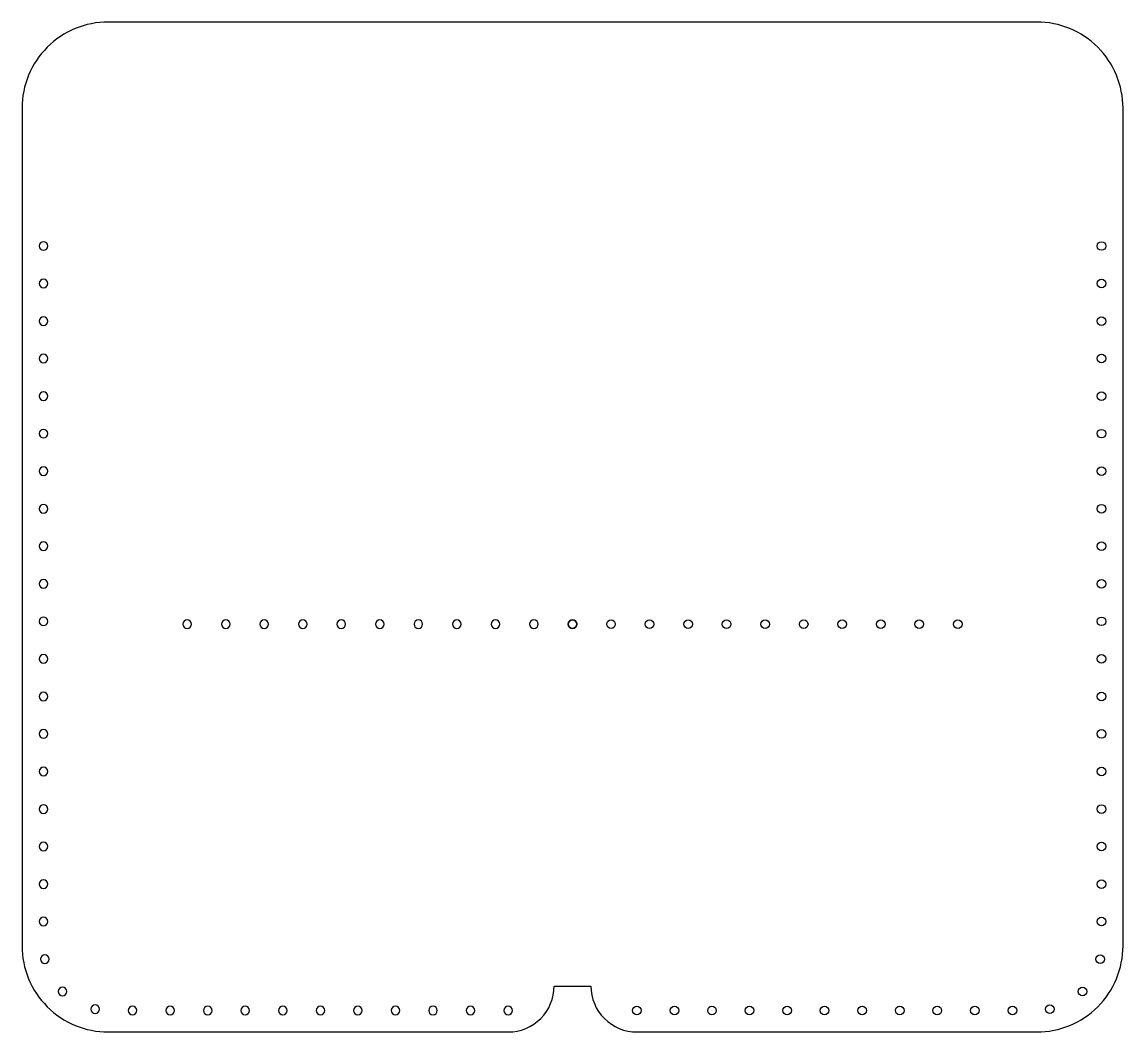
# Model space of a CAD drawing. Header units: millimetres. Extents: x 2799 to 2991, y 1794 to 1970.
import ezdxf

# ---------------------------------------------------------------- set-up
doc = ezdxf.new("R2010")
doc.units = ezdxf.units.MM

# ---------------------------------------------------------------- blocks, each defined once
blk = doc.blocks.new('*U4')
blk.add_circle((0, 0), 0.75)
blk = doc.blocks.new('*U5')
at = {"color": 0, "linetype": 'ByBlock', "lineweight": -2, "transparency": 16777216}
for p, rotation in [((2987.2, 1930.64), 89.99999999999994), ((2987.2, 1924.11), 89.99999999999994), ((2987.2, 1917.57), 89.99999999999994), ((2987.2, 1911.04), 89.99999999999994), ((2987.2, 1904.5), 89.99999999999994), ((2987.2, 1897.97), 89.99999999999994), ((2987.2, 1891.43), 89.99999999999994), ((2987.2, 1884.9), 89.99999999999994), ((2987.2, 1878.36), 89.99999999999994), ((2987.2, 1871.82), 89.99999999999994), ((2987.2, 1865.29), 89.99999999999994), ((2987.2, 1858.75), 89.99999999999994), ((2987.2, 1852.22), 89.99999999999994), ((2987.2, 1845.68), 89.99999999999994), ((2987.2, 1839.15), 89.99999999999994), ((2987.2, 1832.61), 89.99999999999994), ((2987.2, 1826.08), 89.99999999999994), ((2987.2, 1819.54), 89.99999999999994), ((2987.2, 1813.01), 89.99999999999994), ((2986.96, 1806.49), 78.20539085999317), ((2983.89, 1800.82), 44.92267700504964), ((2978.22, 1797.77), 11.63996315010629)]:
    blk.add_blockref('*U4', p, dxfattribs=dict(at, rotation=rotation))
for p in [(2906.35, 1797.54), (2912.88, 1797.54), (2919.42, 1797.54), (2925.95, 1797.54), (2932.49, 1797.54), (2939.02, 1797.54), (2945.56, 1797.54), (2952.09, 1797.54), (2958.63, 1797.54), (2965.16, 1797.54), (2971.7, 1797.54)]:
    blk.add_blockref('*U4', p, dxfattribs=at)
blk = doc.blocks.new('*U6')
blk.add_circle((0, 0), 0.75)
blk = doc.blocks.new('*U8')
at = {"color": 0, "linetype": 'ByBlock', "lineweight": -2, "transparency": 16777216}
for p, rotation in [((2987.2, 1930.64), 89.99999999999994), ((2987.2, 1924.11), 89.99999999999994), ((2987.2, 1917.57), 89.99999999999994), ((2987.2, 1911.04), 89.99999999999994), ((2987.2, 1904.5), 89.99999999999994), ((2987.2, 1897.97), 89.99999999999994), ((2987.2, 1891.43), 89.99999999999994), ((2987.2, 1884.9), 89.99999999999994), ((2987.2, 1878.36), 89.99999999999994), ((2987.2, 1871.82), 89.99999999999994), ((2987.2, 1865.29), 89.99999999999994), ((2987.2, 1858.75), 89.99999999999994), ((2987.2, 1852.22), 89.99999999999994), ((2987.2, 1845.68), 89.99999999999994), ((2987.2, 1839.15), 89.99999999999994), ((2987.2, 1832.61), 89.99999999999994), ((2987.2, 1826.08), 89.99999999999994), ((2987.2, 1819.54), 89.99999999999994), ((2987.2, 1813.01), 89.99999999999994), ((2986.96, 1806.49), 78.20539085999317), ((2983.89, 1800.82), 44.92267700504964), ((2978.22, 1797.77), 11.63996315010629)]:
    blk.add_blockref('*U6', p, dxfattribs=dict(at, rotation=rotation))
for p in [(2906.35, 1797.54), (2912.88, 1797.54), (2919.42, 1797.54), (2925.95, 1797.54), (2932.49, 1797.54), (2939.02, 1797.54), (2945.56, 1797.54), (2952.09, 1797.54), (2958.63, 1797.54), (2965.16, 1797.54), (2971.7, 1797.54)]:
    blk.add_blockref('*U6', p, dxfattribs=at)
blk = doc.blocks.new('*U9')
blk.add_circle((0, 0), 0.75)
blk = doc.blocks.new('*U10')
at = {"color": 0, "linetype": 'ByBlock', "lineweight": -2, "transparency": 16777216, "rotation": 180}
for p in [(2895.15, 1864.79), (2901.85, 1864.79), (2908.56, 1864.79), (2915.26, 1864.79), (2921.97, 1864.79), (2928.67, 1864.79), (2935.38, 1864.79), (2942.08, 1864.79), (2948.79, 1864.79), (2955.49, 1864.79), (2962.2, 1864.79)]:
    blk.add_blockref('*U9', p, dxfattribs=at)
blk = doc.blocks.new('*U11')
blk.add_circle((0, 0), 0.75)
blk = doc.blocks.new('*U13')
at = {"color": 0, "linetype": 'ByBlock', "lineweight": -2, "transparency": 16777216, "rotation": 180}
for p in [(2895.15, 1864.79), (2901.85, 1864.79), (2908.56, 1864.79), (2915.26, 1864.79), (2921.97, 1864.79), (2928.67, 1864.79), (2935.38, 1864.79), (2942.08, 1864.79), (2948.79, 1864.79), (2955.49, 1864.79), (2962.2, 1864.79)]:
    blk.add_blockref('*U11', p, dxfattribs=at)

msp = doc.modelspace()

# ---------------------------------------------------------------- linework, layer by layer
msp.add_lwpolyline([(2906.35, 1793.79), (2975.95, 1793.79, 0.414214), (2990.95, 1808.79), (2990.95, 1954.64, 0.414214), (2975.95, 1969.64), (2814.35, 1969.64, 0.414214), (2799.35, 1954.64), (2799.35, 1808.79, 0.414214), (2814.35, 1793.79), (2883.95, 1793.79, 0.414214), (2891.95, 1801.79), (2898.35, 1801.79, 0.414214)], format="xyb", close=True)

# ---------------------------------------------------------------- block references
at = {"xscale": -1}
for name in ['*U8', '*U13']:
    msp.add_blockref(name, (5790.29, 0), dxfattribs=at)
for name in ['*U5', '*U10']:
    msp.add_blockref(name, (0, 0))

doc.saveas('drawing.dxf')
